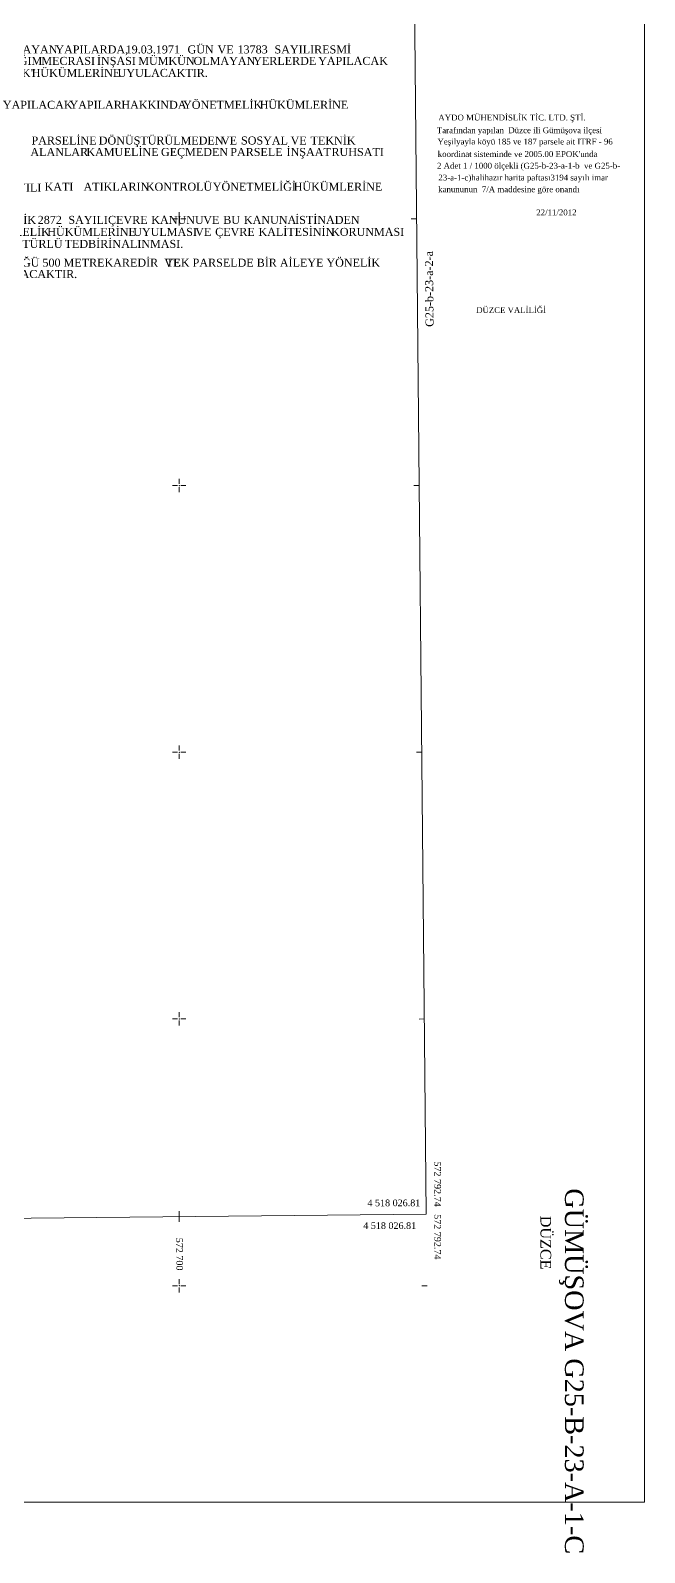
# Model space of a CAD drawing. Header units: millimetres. Extents: x 566284 to 574062, y 4517236 to 4521877.
# Drawn here: x 573832 to 574062, y 4517955 to 4518526 of the extents above; entities that cross this region are included whole.
import ezdxf

# ---------------------------------------------------------------- set-up
doc = ezdxf.new("R2010")
doc.units = ezdxf.units.MM
doc.layers.add('CIZPEN', color=171, linetype='Continuous', lineweight=0, plot=False)
for name, color, linetype, lineweight in [('GRID', 18, 'Continuous', 0), ('KPAFTA', 18, 'Continuous', 0), ('L_BPAFTA', 18, 'Continuous', 0), ('L_LEJAND', 18, 'Continuous', 0), ('LJ_PLANNOTU', 18, 'Continuous', 0), ('PAFTA', 18, 'Continuous', 0)]:
    doc.layers.add(name, color=color, linetype=linetype, lineweight=lineweight)
doc.styles.get("Standard").update_dxf_attribs({"font": 'TimesNewRoman.ttf'})

# ---------------------------------------------------------------- blocks, each defined once
blk = doc.blocks.new('240')
at = {"layer": 'GRID', "lineweight": 0}
for p, q in [((-2.5, 0), (-0.625, 0)), ((0, 2.5), (0, 0.625)), ((0.625, 0), (2.5, 0)), ((0, -0.625), (0, -2.5))]:
    blk.add_line(p, q, dxfattribs=at)
blk.add_point((0, 0), dxfattribs=at)

msp = doc.modelspace()

# ---------------------------------------------------------------- linework, layer by layer
at = {"layer": 'CIZPEN', "lineweight": 0}
msp.add_lwpolyline([(573396.2, 4517973.69), (574062.19, 4517973.69), (574062.19, 4518863.67), (573396.2, 4518863.67), (573396.2, 4517973.69)], close=True, dxfattribs=at)
msp.add_lwpolyline([(573396.2, 4517973.69), (574062.19, 4517973.69), (574062.19, 4518863.67), (573396.2, 4518863.67), (573396.2, 4517973.69)], close=True, dxfattribs=at)
msp.add_lwpolyline([(573396.2, 4517973.69), (574062.19, 4517973.69), (574062.19, 4518863.67), (573396.2, 4518863.67), (573396.2, 4517973.69)], close=True, dxfattribs=at)
at = {"layer": 'GRID', "color": 0, "lineweight": 0}
msp.add_line((573976.61, 4518454.87), (573974.61, 4518454.85), dxfattribs=at)
at = {"layer": 'GRID', "lineweight": 0}
for p, q in [((573977.59, 4518354.87), (573975.59, 4518354.85)), ((573978.57, 4518254.87), (573976.57, 4518254.85)), ((573979.56, 4518154.87), (573977.56, 4518154.85)), ((573887.54, 4518080.77), (573887.52, 4518082.77)), ((573887.54, 4518080.77), (573887.56, 4518078.77)), ((573887.54, 4518080.77), (573887.54, 4518080.77)), ((573980.54, 4518054.87), (573978.54, 4518054.85))]:
    msp.add_line(p, q, dxfattribs=at)
at = {"layer": 'PAFTA', "lineweight": 0}
for p, q in [((573980.28, 4518081.67), (573973.45, 4518775.75)), ((573452.79, 4518076.5), (573980.28, 4518081.67)), ((573980.28, 4518081.67), (573452.79, 4518076.5)), ((573452.79, 4518076.5), (573980.28, 4518081.67)), ((573980.28, 4518081.67), (573980.28, 4518081.67)), ((573980.28, 4518081.67), (573980.28, 4518081.67)), ((573980.28, 4518081.67), (573980.28, 4518081.67))]:
    msp.add_line(p, q, dxfattribs=at)

# ---------------------------------------------------------------- block references
at = {"layer": 'GRID', "color": 0, "lineweight": 0}
msp.add_blockref('240', (573887.54, 4518454.87), dxfattribs=at)
at = {"layer": 'GRID', "lineweight": 0}
for p in [(573887.54, 4518354.87), (573887.54, 4518254.87), (573887.54, 4518154.87), (573887.54, 4518054.87)]:
    msp.add_blockref('240', p, dxfattribs=at)

# ---------------------------------------------------------------- texts
at = {"layer": 'KPAFTA', "color": 0, "lineweight": 0}
msp.add_text('G25-b-23-a-2-a', height=3, rotation=90.5636, dxfattribs=at).set_placement((573983.01, 4518414.4))
at = {"layer": 'L_BPAFTA', "lineweight": 0}
for s, height, p in [('GÜMÜŞOVA G25-B-23-A-1-C', 7, (574032.33, 4518091.37)), ('DÜZCE', 4, (574023.13, 4518081.08))]:
    msp.add_text(s, height=height, rotation=270, dxfattribs=at).set_placement(p)
at = {"layer": 'L_LEJAND', "color": 0, "lineweight": 0}
for s, height, p in [('AYDO MÜHENDİSLİK TİC. LTD. ŞTİ.', 2.2, (573984.78, 4518491.76)), ('Tarafından yapılan  Düzce ili Gümüşova ilçesi ', 2.2, (573984.21, 4518486.99)), ('Yeşilyayla köyü 185 ve 187 parsele ait ITRF - 96', 2.2, (573984.45, 4518482.76)), ("koordinat sisteminde ve 2005.00 EPOK'unda", 2.2, (573984.56, 4518478.08)), ('2 Adet 1 / 1000 ölçekli (G25-b-23-a-1-b  ve G25-b-', 2.2, (573984.28, 4518473.69)), ('23-a-1-c)halihazır harita paftası3194 sayılı imar', 2.2, (573984.8, 4518469.26)), ('kanununun  7/A maddesine göre onandı', 2.2, (573984.69, 4518464.86)), ('22/11/2012', 2.2, (574021.53, 4518456.19)), ('DÜZCE VALİLİĞİ', 2.1762, (573999.01, 4518419.58))]:
    msp.add_text(s, height=height, dxfattribs=at).set_placement(p)
at = {"layer": 'LJ_PLANNOTU', "color": 0, "lineweight": 0}
for s, p in [('GÜN ', (573890.68, 4518516.9)), ('RESMİ ', (573938.18, 4518516.9)), ('OLMAYAN ', (573818.68, 4518516.9)), ('"LAĞIM ', (573819.43, 4518512.6)), ('MECRASI ', (573835.81, 4518512.6)), ('YAPILARDA, ', (573841.06, 4518516.9)), ('İNŞASI ', (573856.68, 4518512.6)), ('19.03.1971 ', (573867.43, 4518516.9)), ('MÜMKÜN ', (573872.18, 4518512.6)), ('OLMAYAN ', (573892.93, 4518512.6)), ('VE ', (573901.93, 4518516.9)), ('13783 ', (573909.43, 4518516.9)), ('YERLERDE ', (573915.31, 4518512.6)), ('SAYILI ', (573923.31, 4518516.9)), ('YAPILACAK ', (573939.68, 4518512.6)), ('YÖNETMELİK" ', (573802.06, 4518508.1)), ('HÜKÜMLERİNE ', (573832.18, 4518508.1)), ('UYULACAKTIR. ', (573864.43, 4518508.1)), ('YAPILACAK ', (573821.36, 4518496.13)), ('YAPILAR ', (573846.36, 4518496.13)), ('HAKKINDA ', (573865.86, 4518496.13)), ('YÖNETMELİK ', (573888.99, 4518496.13)), ('HÜKÜMLERİNE ', (573917.74, 4518496.13)), ('PARSELİNE ', (573832.1, 4518482.75)), ('DÖNÜŞTÜRÜLMEDEN ', (573857.35, 4518482.75)), ('TEKNİK ', (573936.85, 4518482.75)), ('ALANLAR ', (573831.7, 4518478.45)), ('KAMU ', (573852.7, 4518478.45)), ('ELİNE ', (573866.7, 4518478.45)), ('GEÇMEDEN ', (573880.7, 4518478.45)), ('VE ', (573903.23, 4518482.75)), ('PARSELE ', (573906.7, 4518478.45)), ('SOSYAL ', (573910.73, 4518482.75)), ('İNŞAAT ', (573927.83, 4518478.45)), ('VE ', (573929.35, 4518482.75)), ('RUHSATI ', (573944.7, 4518478.45)), ('5.14/03/1991 TARİH VE 20814 SAYILI', (573761.17, 4518465.09)), ('KONTROLÜ ', (573875.01, 4518465.43)), ('YÖNETMELİĞİ ', (573900.14, 4518465.43)), ('HÜKÜMLERİNE ', (573930.51, 4518465.43)), ('KATI', (573837.01, 4518465.43)), ('ATIKLARIN ', (573851.64, 4518465.43)), ('YÖNETMELİK ', (573809.29, 4518448.49)), ('DEĞİŞİK ', (573815.69, 4518452.99)), ('2872 ', (573834.44, 4518452.99)), ('HÜKÜMLERİNE ', (573838.04, 4518448.49)), ('SAYILI ', (573845.94, 4518452.99)), ('ÇEVRE ', (573860.82, 4518452.99)), ('KANUNU ', (573877.07, 4518452.99)), ('VE ', (573896.57, 4518452.99)), ('BU ', (573904.07, 4518452.99)), ('KANUNA ', (573911.82, 4518452.99)), ('KALİTESİNİN ', (573917.29, 4518448.49)), ('İSTİNADEN ', (573931.07, 4518452.99)), ('TÜRLÜ ', (573828.67, 4518443.99)), ('TEDBİRİN ', (573844.54, 4518443.99)), ('ALINMASI. ', (573865.79, 4518443.99)), ('UYULMASI ', (573870.29, 4518448.49)), ('VE ', (573893.54, 4518448.49)), ('ÇEVRE ', (573901.04, 4518448.49)), ('KORUNMASI ', (573944.54, 4518448.49)), ('7. MİNİMUM PARSEL BÜYÜKLÜĞÜ 500 METREKAREDİR  VE', (573761.07, 4518436.95)), ('TEK PARSELDE BİR AİLEYE YÖNELİK  ', (573882.64, 4518436.95)), ('DUBLEKS BİNALAR YAPILAŞACAKTIR.', (573765.58, 4518432.69))]:
    msp.add_text(s, height=3, dxfattribs=at).set_placement(p)
at = {"layer": 'PAFTA', "lineweight": 0}
for s, rotation, p in [('572 792.74', 270, (573983.28, 4518101.47)), ('572 792.74', 270, (573983.28, 4518081.67)), ('572 700', -89.4385, (573886.37, 4518072.83))]:
    msp.add_text(s, height=2.5, rotation=rotation, dxfattribs=at).set_placement(p)
for p in [(573958.19, 4518084.67), (573956.63, 4518076.17)]:
    msp.add_text('4 518 026.81', height=2.5, dxfattribs=at).set_placement(p)

doc.saveas('drawing.dxf')
